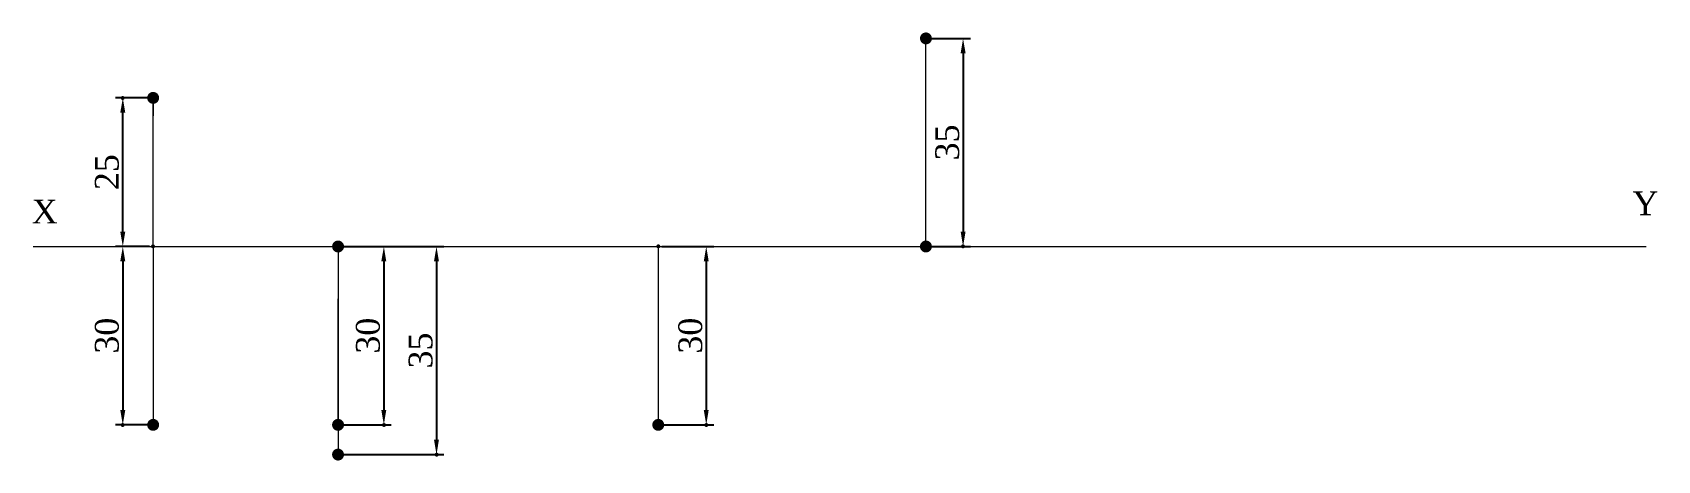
# Paper-space layout 'Layout2' of a CAD drawing. Header units: millimetres. Extents: x 6 to 279, y 58 to 130.
import ezdxf

# ---------------------------------------------------------------- set-up
doc = ezdxf.new("R2010")
doc.units = ezdxf.units.MM
doc.layers.add('visible line', color=7, linetype='Continuous', lineweight=50, plot=False)
doc.layers.add('x y line', color=10, linetype='Continuous', lineweight=15)
doc.layers.add('y line', color=5, linetype='Continuous', lineweight=5)
doc.styles.get("Standard").update_dxf_attribs({"font": 'times.ttf', "height": 4})
doc.dimstyles.new('ISO-25', dxfattribs={"dimtxt": 4, "dimasz": 2.5, "dimexe": 1.25, "dimexo": 0.625, "dimtad": 1, "dimtoh": 1, "dimtxsty": 'Standard', "dimcen": 2.5, "dimadec": 0, "dimazin": 0, "dimtfac": 1, "dimtmove": 0, "dimatfit": 3, "dimfxl": 1, "dimarcsym": 0})

# ---------------------------------------------------------------- blocks, each defined once
blk = doc.blocks.new('*D6')
at = {"layer": 'visible line', "color": 0, "transparency": 16777216}
for p in [(21.55, 118.65), (26.65, 118.65), (26.65, 93.65)]:
    blk.add_point(p, dxfattribs=at)
at = {"layer": 'y line', "color": 0, "lineweight": -2, "transparency": 16777216}
for p, q in [((26.03, 118.65), (20.3, 118.65)), ((21.55, 96.15), (21.55, 116.15)), ((26.03, 93.65), (20.3, 93.65))]:
    blk.add_line(p, q, dxfattribs=at)
at = {"layer": 'y line', "color": 0, "transparency": 16777216}
for points in [[(21.13, 116.15), (21.97, 116.15), (21.55, 118.65)], [(21.13, 96.15), (21.97, 96.15), (21.55, 93.65)]]:
    blk.add_solid(points, dxfattribs=at)
at = {"layer": 'y line', "color": 0, "transparency": 16777216, "insert": (18.89, 106.15), "char_height": 4, "attachment_point": 5, "rotation": 90}
blk.add_mtext('25', dxfattribs=at)
blk = doc.blocks.new('*D7')
at = {"layer": 'visible line', "color": 0, "transparency": 16777216}
for p in [(26.65, 93.65), (21.55, 63.65), (26.65, 63.65)]:
    blk.add_point(p, dxfattribs=at)
at = {"layer": 'y line', "color": 0, "lineweight": -2, "transparency": 16777216}
for p, q in [((26.03, 93.65), (20.3, 93.65)), ((21.55, 91.15), (21.55, 66.15)), ((26.03, 63.65), (20.3, 63.65))]:
    blk.add_line(p, q, dxfattribs=at)
at = {"layer": 'y line', "color": 0, "transparency": 16777216}
for points in [[(21.13, 91.15), (21.97, 91.15), (21.55, 93.65)], [(21.13, 66.15), (21.97, 66.15), (21.55, 63.65)]]:
    blk.add_solid(points, dxfattribs=at)
at = {"layer": 'y line', "color": 0, "transparency": 16777216, "insert": (18.89, 78.65), "char_height": 4, "attachment_point": 5, "rotation": 90}
blk.add_mtext('30', dxfattribs=at)
blk = doc.blocks.new('*D8')
at = {"layer": 'visible line', "color": 0, "transparency": 16777216}
for p in [(57.73, 93.65), (57.73, 63.65), (65.42, 63.65)]:
    blk.add_point(p, dxfattribs=at)
at = {"layer": 'y line', "color": 0, "lineweight": -2, "transparency": 16777216}
for p, q in [((58.35, 93.65), (66.67, 93.65)), ((65.42, 91.15), (65.42, 66.15)), ((58.35, 63.65), (66.67, 63.65))]:
    blk.add_line(p, q, dxfattribs=at)
at = {"layer": 'y line', "color": 0, "transparency": 16777216}
for points in [[(65, 91.15), (65.83, 91.15), (65.42, 93.65)], [(65, 66.15), (65.83, 66.15), (65.42, 63.65)]]:
    blk.add_solid(points, dxfattribs=at)
at = {"layer": 'y line', "color": 0, "transparency": 16777216, "insert": (62.76, 78.65), "char_height": 4, "attachment_point": 5, "rotation": 90}
blk.add_mtext('30', dxfattribs=at)
blk = doc.blocks.new('*D9')
at = {"layer": 'visible line', "color": 0, "transparency": 16777216}
for p in [(57.73, 93.65), (57.73, 58.65), (74.27, 58.65)]:
    blk.add_point(p, dxfattribs=at)
at = {"layer": 'y line', "color": 0, "lineweight": -2, "transparency": 16777216}
for p, q in [((58.35, 93.65), (75.52, 93.65)), ((74.27, 91.15), (74.27, 61.15)), ((58.35, 58.65), (75.52, 58.65))]:
    blk.add_line(p, q, dxfattribs=at)
at = {"layer": 'y line', "color": 0, "transparency": 16777216}
for points in [[(73.85, 91.15), (74.68, 91.15), (74.27, 93.65)], [(73.85, 61.15), (74.68, 61.15), (74.27, 58.65)]]:
    blk.add_solid(points, dxfattribs=at)
at = {"layer": 'y line', "color": 0, "transparency": 16777216, "insert": (71.61, 76.15), "char_height": 4, "attachment_point": 5, "rotation": 90}
blk.add_mtext('35', dxfattribs=at)
blk = doc.blocks.new('*D10')
at = {"layer": 'visible line', "color": 0, "transparency": 16777216}
for p in [(111.53, 93.65), (111.53, 63.65), (119.6, 63.65)]:
    blk.add_point(p, dxfattribs=at)
at = {"layer": 'y line', "color": 0, "lineweight": -2, "transparency": 16777216}
for p, q in [((112.15, 93.65), (120.85, 93.65)), ((119.6, 91.15), (119.6, 66.15)), ((112.15, 63.65), (120.85, 63.65))]:
    blk.add_line(p, q, dxfattribs=at)
at = {"layer": 'y line', "color": 0, "transparency": 16777216}
for points in [[(119.18, 91.15), (120.01, 91.15), (119.6, 93.65)], [(119.18, 66.15), (120.01, 66.15), (119.6, 63.65)]]:
    blk.add_solid(points, dxfattribs=at)
at = {"layer": 'y line', "color": 0, "transparency": 16777216, "insert": (116.94, 78.65), "char_height": 4, "attachment_point": 5, "rotation": 90}
blk.add_mtext('30', dxfattribs=at)
blk = doc.blocks.new('*D11')
at = {"layer": 'visible line', "color": 0, "transparency": 16777216}
for p in [(156.52, 128.65), (156.52, 93.65), (162.76, 93.65)]:
    blk.add_point(p, dxfattribs=at)
at = {"layer": 'y line', "color": 0, "lineweight": -2, "transparency": 16777216}
for p, q in [((157.14, 128.65), (164.01, 128.65)), ((162.76, 126.15), (162.76, 96.15)), ((157.14, 93.65), (164.01, 93.65))]:
    blk.add_line(p, q, dxfattribs=at)
at = {"layer": 'y line', "color": 0, "transparency": 16777216}
for points in [[(162.35, 126.15), (163.18, 126.15), (162.76, 128.65)], [(162.35, 96.15), (163.18, 96.15), (162.76, 93.65)]]:
    blk.add_solid(points, dxfattribs=at)
at = {"layer": 'y line', "color": 0, "transparency": 16777216, "insert": (160.11, 111.15), "char_height": 4, "attachment_point": 5, "rotation": 90}
blk.add_mtext('35', dxfattribs=at)

psp = doc.layouts.new('Layout2')

# ---------------------------------------------------------------- linework, layer by layer
at = {"layer": 'x y line'}
for p, q in [((6.477, 93.65), (7.868, 93.65)), ((7.868, 93.65), (277.564, 93.65)), ((277.564, 93.65), (277.564, 93.65))]:
    psp.add_line(p, q, dxfattribs=at)
at = {"layer": 'y line'}
for p, q in [((156.519, 93.65), (156.519, 128.65)), ((156.519, 128.65), (156.519, 128.65)), ((26.652, 93.65), (26.652, 118.65)), ((26.652, 118.65), (26.652, 118.65)), ((26.652, 118.65), (26.652, 115.65)), ((26.652, 93.65), (26.652, 93.65)), ((26.652, 93.65), (26.652, 93.65)), ((26.652, 93.65), (26.652, 63.65)), ((57.726, 93.65), (57.726, 93.65)), ((57.726, 93.65), (57.726, 63.65)), ((111.53, 93.65), (111.53, 93.65)), ((111.53, 93.65), (111.53, 93.65)), ((111.53, 93.65), (111.53, 93.65)), ((111.53, 93.65), (111.53, 63.65)), ((156.519, 93.65), (156.519, 93.65)), ((57.726, 63.65), (57.726, 84.846)), ((57.726, 84.846), (57.726, 84.846)), ((56.528, 63.651), (56.528, 63.651)), ((57.726, 63.65), (57.726, 63.65)), ((57.726, 63.65), (57.726, 58.65)), ((57.726, 63.65), (57.726, 58.65)), ((111.53, 63.65), (111.53, 63.65))]:
    psp.add_line(p, q, dxfattribs=at)
at = {"layer": 'y line', "const_width": 1}
for points in [[(156.019, 128.65, 1), (157.019, 128.65, 1)], [(26.152, 118.65, 1), (27.152, 118.65, 1)], [(57.226, 93.65, 1), (58.226, 93.65, 1)], [(156.019, 93.65, 1), (157.019, 93.65, 1)], [(26.152, 63.65, 1), (27.152, 63.65, 1)], [(57.226, 63.65, 1), (58.226, 63.65, 1)], [(111.03, 63.65, 1), (112.03, 63.65, 1)], [(57.226, 58.65, 1), (58.226, 58.65, 1)]]:
    psp.add_lwpolyline(points, format="xyb", close=True, dxfattribs=at)

# ---------------------------------------------------------------- texts
at = {"layer": 'x y line', "char_height": 4, "attachment_point": 1}
for s, width, insert in [('X', 10.89916, (6.245, 101.527)), ('Y', 9.27588, (275.245, 102.917))]:
    psp.add_mtext_dynamic_manual_height_columns(s, width=width, gutter_width=20, heights=[0], dxfattribs=dict(at, insert=insert))

# ---------------------------------------------------------------- dimensions: what is measured, and where the dimension line sits
at = {"layer": 'y line'}
for base, p1, p2, picture, middle in [((162.765, 93.65), (156.519, 128.65), (156.519, 93.65), '*D11', (160.105, 111.15)), ((21.55, 118.65), (26.652, 93.65), (26.652, 118.65), '*D6', (18.89, 106.15)), ((21.55, 63.65), (26.652, 93.65), (26.652, 63.65), '*D7', (18.89, 78.65)), ((65.416, 63.65), (57.726, 93.65), (57.726, 63.65), '*D8', (62.756, 78.65)), ((74.266, 58.65), (57.726, 93.65), (57.726, 58.65), '*D9', (71.606, 76.15)), ((119.597, 63.65), (111.53, 93.65), (111.53, 63.65), '*D10', (116.938, 78.65))]:
    dim = psp.add_linear_dim(base=base, p1=p1, p2=p2, angle=90, dimstyle='ISO-25', dxfattribs=at)
    dim.commit()
    dim.dimension.update_dxf_attribs({"geometry": picture, "text_midpoint": middle})

doc.saveas('drawing.dxf')
